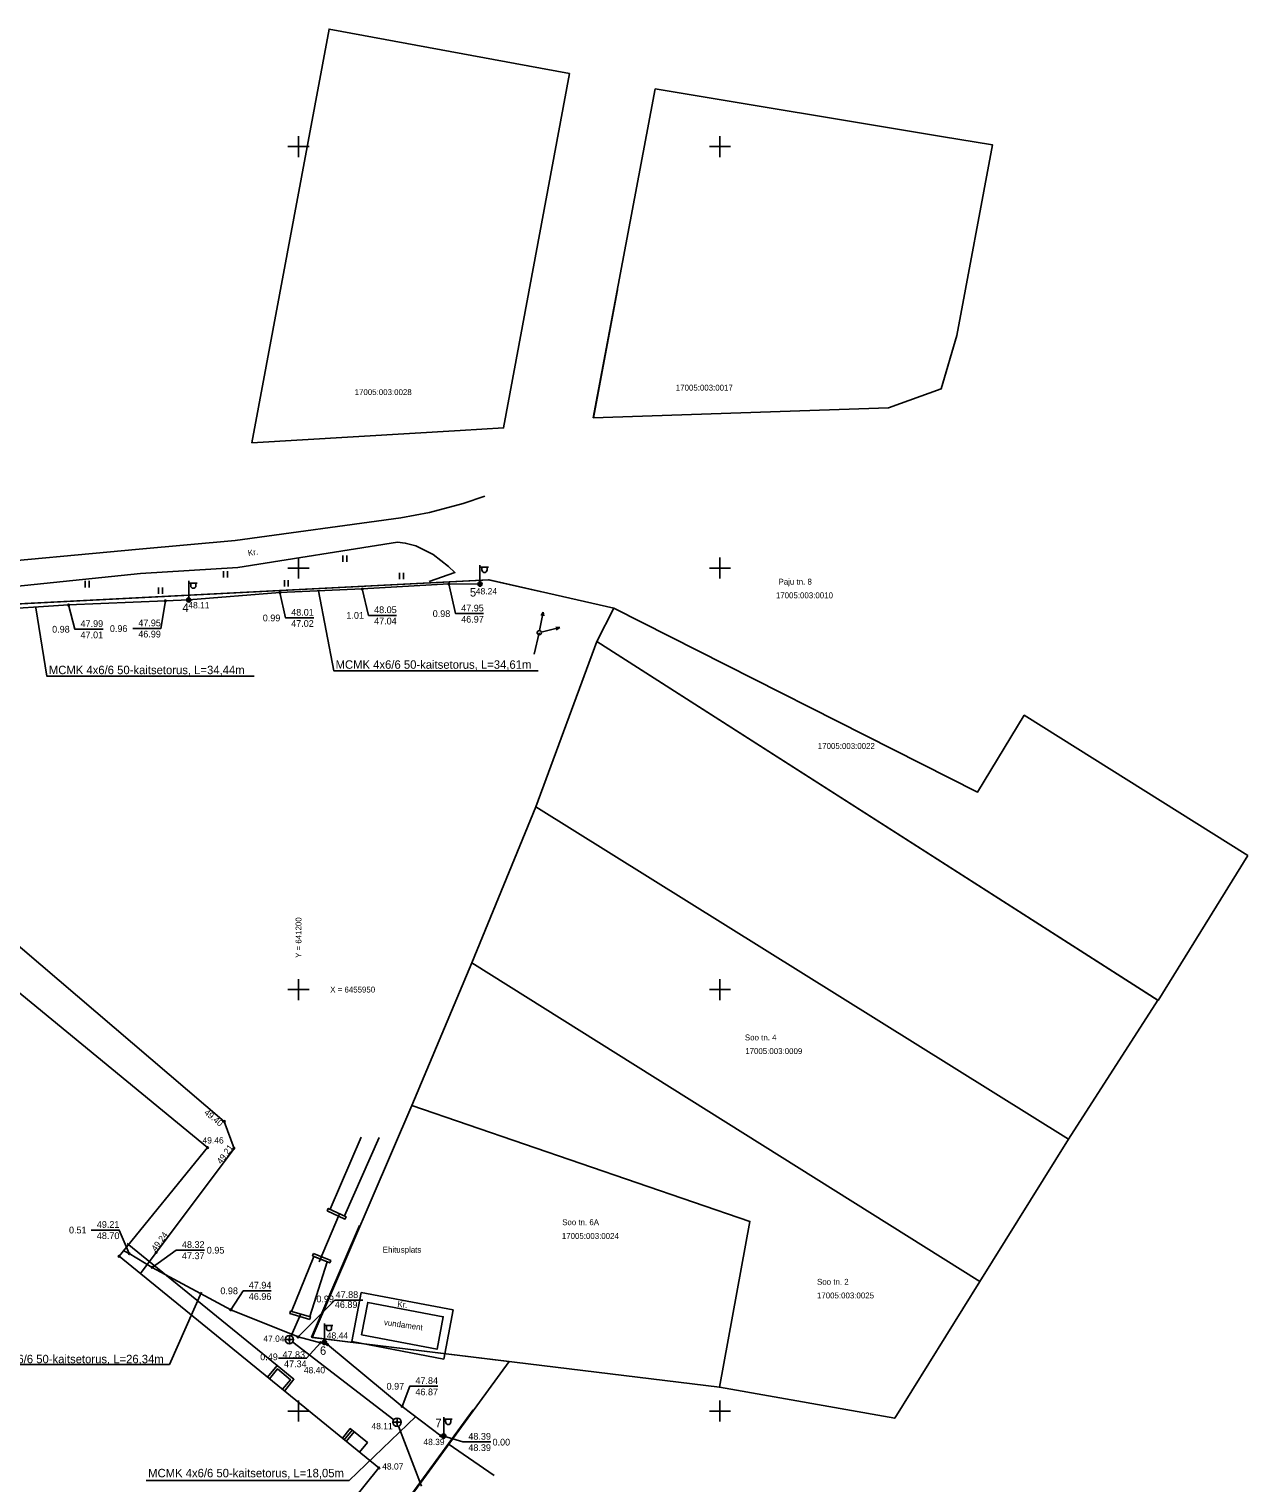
# Model space of a CAD drawing. Extents: x 640961 to 641315, y 6455779 to 6456064.
# Drawn here: x 641168 to 641312.6, y 6455891.5 to 6456064 of the extents above; entities that cross this region are included whole.
import ezdxf

# ---------------------------------------------------------------- set-up
doc = ezdxf.new("R2010")
doc.units = 0
for name, color, linetype in [('10_KKAEV', 7, 'Continuous'), ('14_MPOHULIIN', 7, 'Continuous'), ('15_MPKAABEL', 7, 'Continuous'), ('1_HOONE', 7, 'Continuous'), ('26_POST', 7, 'Continuous'), ('30_TEE', 7, 'Continuous'), ('34_VEEKOGU', 7, 'Continuous'), ('37_TRUUP', 7, 'Continuous'), ('40_PIIR', 7, 'Continuous'), ('41_HALJASTUS', 7, 'Continuous'), ('42_RELJEEF', 7, 'Continuous'), ('59_KORGUS', 7, 'Continuous'), ('62_MOOTMPUNKT', 7, 'Continuous'), ('63_VORK', 7, 'Continuous'), ('7_DTRASS', 7, 'Continuous'), ('Level 10', 7, 'Continuous'), ('Level 14', 7, 'Continuous'), ('Level 25', 7, 'Continuous'), ('Level 26', 7, 'Continuous'), ('Level 55', 7, 'Continuous'), ('Level 59', 7, 'Continuous')]:
    doc.layers.add(name, color=color, linetype=linetype)

# ---------------------------------------------------------------- blocks, each defined once
blk = doc.blocks.new('RING02')
at = {"layer": 'Level 59'}
blk.add_circle((0, 0), 0.2, dxfattribs=at)
blk = doc.blocks.new('VAPOST')
at = {"layer": '26_POST'}
for p, q in [((0, 0.5), (0, 4.5)), ((0, 4), (2, 4)), ((0.45, 3.36), (0.45, 4)), ((1.68, 3.36), (1.68, 4)), ((0, 0), (0, 0))]:
    blk.add_line(p, q, dxfattribs=at)
for radius in [0.5, 0.254]:
    blk.add_circle((0, 0), radius, dxfattribs=at)
blk.add_arc((1.07, 3.36), 0.613, 180, 0, dxfattribs=at)
blk = doc.blocks.new('KAKAEV')
at = {"layer": 'Level 10'}
for p, q in [((-1, 0), (1, 0)), ((0, -1), (0, 1))]:
    blk.add_line(p, q, dxfattribs=at)
blk.add_circle((0, 0), 1, dxfattribs=at)
blk = doc.blocks.new('PUPOST')
at = {"layer": 'Level 26'}
blk.add_circle((0, 0), 0.5, dxfattribs=at)
blk = doc.blocks.new('MPSUUN')
at = {"layer": 'Level 14'}
for p, q in [((0, 0), (0, 0)), ((0.5, 0), (5, 0)), ((5, 0), (4.1, 0.3)), ((5, 0), (4.1, -0.3))]:
    blk.add_line(p, q, dxfattribs=at)
blk = doc.blocks.new('HEIN')
at = {"layer": '41_HALJASTUS'}
for p, q in [((-0.46, 0.76), (-0.46, -0.76)), ((0.46, 0.76), (0.46, -0.76))]:
    blk.add_line(p, q, dxfattribs=at)
blk = doc.blocks.new('VKORIS')
at = {"layer": '63_VORK'}
for p, q in [((-2.5, 0), (2.5, 0)), ((0, 2.5), (0, -2.5))]:
    blk.add_line(p, q, dxfattribs=at)

msp = doc.modelspace()

# ---------------------------------------------------------------- linework, layer by layer
at = {"layer": '15_MPKAABEL'}
for points in [[(641081.28, 6455986), (641083.63, 6455988.95), (641083.8, 6455989.16), (641093.66, 6455990.18), (641109.21, 6455991.2), (641116.73, 6455992.29), (641117.2, 6455992.47), (641131.25, 6455993.19), (641142.79, 6455993.83), (641152.15, 6455994.35), (641152.59, 6455994.32), (641163.13, 6455995.03), (641172.72, 6455995.63), (641184.2, 6455996.11), (641186.98, 6455996.23), (641197.79, 6455997.11), (641207.57, 6455997.53), (641217.85, 6455998.12), (641221.53, 6455998.1)], [(641081.28, 6455986), (641083.63, 6455988.95), (641083.8, 6455989.16), (641093.66, 6455990.18), (641109.21, 6455991.2), (641116.73, 6455992.29), (641117.2, 6455992.47), (641131.25, 6455993.19), (641142.79, 6455993.83), (641152.15, 6455994.35), (641152.59, 6455994.32), (641163.13, 6455995.03), (641172.72, 6455995.63), (641184.2, 6455996.11), (641186.98, 6455996.23), (641197.79, 6455997.11), (641207.57, 6455997.53), (641217.85, 6455998.12), (641221.53, 6455998.1)], [(641217.85, 6455998.12), (641218.63, 6455994.6), (641221.96, 6455994.6)], [(641184.2, 6455996.11), (641183.66, 6455992.83), (641180.33, 6455992.83)], [(641197.79, 6455997.11), (641198.47, 6455994.09), (641201.8, 6455994.09)], [(641207.57, 6455997.53), (641208.31, 6455994.39), (641211.64, 6455994.39)], [(641172.72, 6455995.63), (641173.48, 6455992.75), (641176.81, 6455992.75)], [(641179.92, 6455918.67), (641178.73, 6455921.47), (641175.4, 6455921.47)], [(641179.26, 6455919.01), (641179.92, 6455918.67), (641182.64, 6455917.04), (641191.97, 6455912.01), (641199.95, 6455908.79), (641202.6, 6455908.11), (641203.08, 6455908.14), (641203.43, 6455907.89), (641212.28, 6455900.55), (641216.87, 6455897.06), (641217.23, 6455897.02)], [(641179.26, 6455919.01), (641179.92, 6455918.67), (641182.64, 6455917.04), (641191.97, 6455912.01), (641199.95, 6455908.79), (641202.6, 6455908.11), (641203.08, 6455908.14), (641203.43, 6455907.89), (641212.28, 6455900.55), (641216.87, 6455897.06), (641217.23, 6455897.02)], [(641182.64, 6455917.04), (641185.5, 6455919.08), (641188.84, 6455919.08)], [(641191.97, 6455912.01), (641193.44, 6455914.26), (641196.77, 6455914.26)], [(641199.95, 6455908.79), (641204.3, 6455913.14), (641207.63, 6455913.14)], [(641202.6, 6455908.11), (641200.95, 6455906.27), (641197.62, 6455906.27)], [(641212.28, 6455900.55), (641213.2, 6455902.94), (641216.53, 6455902.94)], [(641217.23, 6455897.02), (641219.48, 6455896.33), (641222.82, 6455896.33)]]:
    msp.add_lwpolyline(points, dxfattribs=at)
at = {"layer": '1_HOONE'}
for p, q in [((641197.45, 6455905.41), (641179.68, 6455919.87)), ((641206.37, 6455897.73), (641205.43, 6455896.58)), ((641206.6, 6455897.54), (641205.67, 6455896.39))]:
    msp.add_line(p, q, dxfattribs=at)
for points in [[(641077.49, 6455871.36), (641085.49, 6455881.15), (641080.95, 6455884.86), (641087.74, 6455893.18), (641092.31, 6455889.43), (641106.38, 6455906.6), (641101.84, 6455910.41), (641108.35, 6455918.39), (641112.95, 6455914.64), (641115.51, 6455917.75), (641113.43, 6455919.44), (641117.33, 6455924.31), (641119.5, 6455922.53), (641147.76, 6455957.33), (641145.97, 6455958.83), (641149.79, 6455963.67), (641189.22, 6455931.25), (641178.71, 6455918.36), (641209.53, 6455893.25), (641201.88, 6455883.77)], [(641207.49, 6455909.03), (641208.22, 6455912.89), (641217.17, 6455911.19), (641216.44, 6455907.33), (641207.49, 6455909.03)], [(641198.33, 6455902.37), (641199.46, 6455903.77), (641197.45, 6455905.41), (641196.31, 6455904.02)], [(641198.08, 6455902.58), (641199.04, 6455903.72), (641197.49, 6455904.99), (641196.54, 6455903.83)], [(641207.24, 6455895.11), (641208.18, 6455896.26), (641206.14, 6455897.92), (641205.2, 6455896.77)]]:
    msp.add_lwpolyline(points, dxfattribs=at)
at = {"layer": '26_POST'}
msp.add_line((641228.56, 6455992.34), (641227.94, 6455989.79), dxfattribs=at)
at = {"layer": '30_TEE'}
msp.add_line((641217.76, 6455896.1), (641223.21, 6455892.35), dxfattribs=at)
for points in [[(641080.44, 6456008.96), (641080.82, 6456005.35), (641081.13, 6456003.93), (641081.47, 6456003.06), (641081.97, 6456002.41), (641083.72, 6456001.2), (641086.27, 6455999.91), (641088.13, 6455999.04), (641089.05, 6455998.72), (641105.73, 6455998.66), (641123.84, 6455999.95), (641142.16, 6456000.34), (641160.62, 6456000.37), (641181.11, 6456002.24), (641192.49, 6456003.26), (641212.14, 6456005.97), (641215.53, 6456006.6), (641219.53, 6456007.66), (641222.12, 6456008.53)], [(641215.51, 6455998.43), (641218.55, 6455999.48), (641217.8, 6456000.21), (641215.98, 6456001.6), (641213.91, 6456002.63), (641212.66, 6456002.98), (641211.74, 6456003.07), (641192.8, 6456000.09), (641181.24, 6455999.36), (641160.57, 6455997.23), (641162.54, 6455996.23), (641163.71, 6455995.73)], [(641228.67, 6455997.22), (641222.55, 6455998.62), (641084.57, 6455991.57), (641075.78, 6455980.55)], [(641206.14, 6455908.19), (641201.55, 6455908.75), (641207.24, 6455922.01)], [(641207.43, 6455914.06), (641218.34, 6455911.99), (641217.24, 6455906.16), (641206.32, 6455908.24), (641207.43, 6455914.06)], [(641206.81, 6455881.1), (641220.71, 6455900.15)]]:
    msp.add_lwpolyline(points, dxfattribs=at)
at = {"layer": '34_VEEKOGU'}
for points in [[(641203.74, 6455923.93), (641207.43, 6455932.5)], [(641209.58, 6455932.46), (641205.45, 6455923.14)], [(641201.35, 6455911.2), (641203.39, 6455917.7), (641201.82, 6455918.35), (641199.15, 6455911.82)]]:
    msp.add_lwpolyline(points, dxfattribs=at)
at = {"layer": '37_TRUUP'}
msp.add_line((641204.85, 6455923.41), (641202.44, 6455917.7), dxfattribs=at)
for points in [[(641203.4, 6455923.76), (641203.52, 6455924.03), (641205.64, 6455923.05), (641205.51, 6455922.77), (641203.4, 6455923.76)], [(641201.77, 6455918.7), (641201.66, 6455918.42), (641203.7, 6455917.57), (641203.82, 6455917.85), (641201.77, 6455918.7)], [(641201.36, 6455910.87), (641198.95, 6455911.57), (641199.03, 6455911.85), (641201.44, 6455911.17), (641201.36, 6455910.87)]]:
    msp.add_lwpolyline(points, dxfattribs=at)
at = {"layer": '40_PIIR'}
msp.add_line((641235, 6456017.82), (641237.86, 6456033), dxfattribs=at)
for points in [[(641232.14, 6456058.68), (641227.22, 6456059.6), (641203.62, 6456063.95), (641194.48, 6456014.88), (641219.19, 6456016.34), (641224.33, 6456016.64)], [(641242.32, 6456056.86), (641234.96, 6456017.83), (641270, 6456019.02), (641276.26, 6456021.27), (641278.11, 6456027.58), (641282.35, 6456050.2), (641276.29, 6456051.2)], [(641312.64, 6455965.92), (641301.98, 6455948.71), (641235.39, 6455991.28), (641237.4, 6455995.23), (641280.55, 6455973.41), (641286.11, 6455982.55)], [(641235.39, 6455991.28), (641301.97, 6455948.74), (641291.37, 6455932.25), (641228.16, 6455971.68)], [(641228.16, 6455971.68), (641291.37, 6455932.25), (641280.82, 6455915.36), (641220.55, 6455953.18)]]:
    msp.add_lwpolyline(points, close=True, dxfattribs=at)
for points in [[(641191.92, 6455860.57), (641224.98, 6455905.87), (641201.63, 6455908.73), (641213.45, 6455936.25), (641220.55, 6455953.18), (641228.16, 6455971.68), (641235.39, 6455991.28), (641237.4, 6455995.23), (641222.63, 6455998.6), (641084.65, 6455991.55)], [(641280.82, 6455915.36), (641270.73, 6455899.14), (641249.93, 6455902.83), (641253.55, 6455922.5), (641213.45, 6455936.25), (641220.55, 6455953.18), (641280.82, 6455915.36)], [(641249.93, 6455902.83), (641201.63, 6455908.73), (641213.45, 6455936.25), (641253.55, 6455922.5), (641249.93, 6455902.83)]]:
    msp.add_lwpolyline(points, dxfattribs=at)
at = {"layer": '42_RELJEEF'}
msp.add_lwpolyline([(641151.67, 6455962.21), (641152.93, 6455964.44), (641155.06, 6455964.79), (641158.51, 6455962.24), (641191.19, 6455934.35), (641192.35, 6455931.16), (641181.26, 6455916.32)], dxfattribs=at)
at = {"layer": '7_DTRASS'}
for points in [[(641200.29, 6455911.53), (641199.11, 6455908.91)], [(641199.31, 6455908.16), (641211.3, 6455898.96)], [(641211.87, 6455898.2), (641214.6, 6455891.07)]]:
    msp.add_lwpolyline(points, dxfattribs=at)
at = {"layer": 'Level 25'}
for points in [[(641202.38, 6455997.3), (641204.17, 6455987.82), (641228.43, 6455987.82)], [(641168.84, 6455995.27), (641170.14, 6455987.17), (641194.73, 6455987.17)], [(641188.5, 6455914.11), (641184.69, 6455905.52), (641160.83, 6455905.52)], [(641213.93, 6455899.36), (641205.99, 6455891.75), (641181.93, 6455891.75)]]:
    msp.add_lwpolyline(points, dxfattribs=at)
at = {"layer": 'Level 55'}
for p, q in [((641217.85, 6455998.12), (641217.85, 6455998.12)), ((641221.53, 6455998.1), (641221.53, 6455998.1)), ((641184.2, 6455996.11), (641184.2, 6455996.11)), ((641186.98, 6455996.23), (641186.98, 6455996.23)), ((641197.79, 6455997.11), (641197.79, 6455997.11)), ((641207.57, 6455997.53), (641207.57, 6455997.53)), ((641172.72, 6455995.63), (641172.72, 6455995.63)), ((641191.19, 6455934.35), (641191.19, 6455934.35)), ((641189.22, 6455931.25), (641189.22, 6455931.25)), ((641192.35, 6455931.16), (641192.35, 6455931.16)), ((641178.71, 6455918.36), (641178.71, 6455918.36)), ((641179.92, 6455918.67), (641179.92, 6455918.67)), ((641183.12, 6455918.82), (641183.12, 6455918.82)), ((641182.64, 6455917.04), (641182.64, 6455917.04)), ((641191.97, 6455912.01), (641191.97, 6455912.01)), ((641198.91, 6455908.47), (641198.91, 6455908.47)), ((641199.95, 6455908.79), (641199.95, 6455908.79)), ((641202.6, 6455908.11), (641202.6, 6455908.11)), ((641203.08, 6455908.14), (641203.08, 6455908.14)), ((641203.43, 6455907.89), (641203.43, 6455907.89)), ((641212.28, 6455900.55), (641212.28, 6455900.55)), ((641211.69, 6455898.67), (641211.69, 6455898.67)), ((641216.87, 6455897.06), (641216.87, 6455897.06)), ((641217.23, 6455897.02), (641217.23, 6455897.02)), ((641209.53, 6455893.25), (641209.53, 6455893.25))]:
    msp.add_line(p, q, dxfattribs=at)

# ---------------------------------------------------------------- block references
at = {"layer": '10_KKAEV', "xscale": 0.5, "yscale": 0.5}
for p in [(641198.91, 6455908.47), (641211.69, 6455898.67)]:
    msp.add_blockref('KAKAEV', p, dxfattribs=at)
at = {"layer": '14_MPOHULIIN'}
for xscale, yscale, rotation in [(0.49999999999999994, 0.5, 78.9940665699914), (0.5, 0.5000000000000001, 14.090420691084217)]:
    msp.add_blockref('MPSUUN', (641228.56, 6455992.34), dxfattribs=dict(at, xscale=xscale, yscale=yscale, rotation=rotation))
at = {"layer": '26_POST', "xscale": 0.5, "yscale": 0.5}
for name, p in [('VAPOST', (641221.53, 6455998.1)), ('VAPOST', (641186.98, 6455996.23)), ('PUPOST', (641228.56, 6455992.34)), ('VAPOST', (641203.08, 6455908.14)), ('VAPOST', (641217.23, 6455897.02))]:
    msp.add_blockref(name, p, dxfattribs=at)
at = {"layer": '41_HALJASTUS', "xscale": 0.5, "yscale": 0.5}
for p in [(641205.49, 6456001.13), (641191.33, 6455999.27), (641212.23, 6455999.08), (641174.93, 6455998.1), (641183.62, 6455997.32), (641198.56, 6455998.2)]:
    msp.add_blockref('HEIN', p, dxfattribs=at)
at = {"layer": '62_MOOTMPUNKT', "xscale": 0.5, "yscale": 0.5}
for p in [(641207.57, 6455997.53), (641217.85, 6455998.12), (641221.53, 6455998.1), (641184.2, 6455996.11), (641186.98, 6455996.23), (641197.79, 6455997.11), (641172.72, 6455995.63), (641191.19, 6455934.35), (641189.22, 6455931.25), (641192.35, 6455931.16), (641178.71, 6455918.36), (641179.92, 6455918.67), (641183.12, 6455918.82), (641182.64, 6455917.04), (641191.97, 6455912.01), (641198.91, 6455908.47), (641199.95, 6455908.79), (641202.6, 6455908.11), (641203.08, 6455908.14), (641203.43, 6455907.89), (641212.28, 6455900.55), (641211.69, 6455898.67), (641216.87, 6455897.06), (641217.23, 6455897.02), (641209.53, 6455893.25)]:
    msp.add_blockref('RING02', p, dxfattribs=at)
at = {"layer": '63_VORK', "xscale": 0.5, "yscale": 0.5}
for p in [(641200, 6456050), (641250, 6456050), (641200, 6456000), (641250, 6456000), (641200, 6455950), (641250, 6455950), (641200, 6455900), (641250, 6455900)]:
    msp.add_blockref('VKORIS', p, dxfattribs=at)

# ---------------------------------------------------------------- texts
at = {"layer": '15_MPKAABEL'}
for s, p in [('0.99', (641195.76, 6455993.69)), ('48.01', (641199.13, 6455994.36)), ('1.01', (641205.68, 6455993.99)), ('48.05', (641208.97, 6455994.66)), ('0.98', (641215.92, 6455994.2)), ('47.95', (641219.3, 6455994.86)), ('46.97', (641219.3, 6455993.53)), ('0.98', (641170.77, 6455992.35)), ('47.99', (641174.14, 6455993.02)), ('47.01', (641174.14, 6455991.68)), ('0.96', (641177.62, 6455992.43)), ('47.95', (641180.99, 6455993.1)), ('46.99', (641180.99, 6455991.77)), ('47.02', (641199.13, 6455993.03)), ('47.04', (641208.97, 6455993.32)), ('0.51', (641172.77, 6455921.07)), ('49.21', (641176.07, 6455921.73)), ('48.70', (641176.07, 6455920.4)), ('48.32', (641186.17, 6455919.35)), ('47.37', (641186.17, 6455918.02)), ('0.95', (641189.12, 6455918.68)), ('47.94', (641194.1, 6455914.53)), ('0.98', (641190.73, 6455913.86)), ('46.96', (641194.1, 6455913.19)), ('0.99', (641202.12, 6455912.9)), ('47.88', (641204.4, 6455913.41)), ('46.89', (641204.31, 6455912.23)), ('0.49', (641195.46, 6455906.03)), ('47.83', (641198.1, 6455906.29)), ('47.34', (641198.28, 6455905.2)), ('0.97', (641210.45, 6455902.54)), ('47.84', (641213.87, 6455903.21)), ('46.87', (641213.87, 6455901.87)), ('48.39', (641220.15, 6455896.6)), ('48.39', (641220.15, 6455895.26)), ('0.00', (641223.02, 6455895.91))]:
    msp.add_text(s, height=0.8, dxfattribs=at).set_placement(p)
at = {"layer": '30_TEE'}
for rotation, p in [(8.4656, (641194.05, 6456001.43)), (352.7698, (641211.7, 6455912.37))]:
    msp.add_text('Kr.', height=0.7, rotation=rotation, dxfattribs=at).set_placement(p)
at = {"layer": '40_PIIR'}
for s, p in [('17005:003:0017', (641244.76, 6456021.06)), ('17005:003:0028', (641206.66, 6456020.53)), ('Paju tn. 8', (641256.95, 6455998.04)), ('17005:003:0010', (641256.64, 6455996.42)), ('17005:003:0022', (641261.61, 6455978.55)), ('Soo tn. 4', (641252.96, 6455943.97)), ('17005:003:0009', (641253, 6455942.35)), ('Soo tn. 6A', (641231.28, 6455922.05)), ('17005:003:0024', (641231.24, 6455920.42)), ('Soo tn. 2', (641261.52, 6455914.98)), ('17005:003:0025', (641261.51, 6455913.36))]:
    msp.add_text(s, height=0.7, dxfattribs=at).set_placement(p)
at = {"layer": '59_KORGUS'}
for s, p in [('48.24', (641221.04, 6455996.88)), ('48.11', (641186.93, 6455995.22)), ('49.46', (641188.61, 6455931.74)), ('47.04', (641195.83, 6455908.21)), ('48.44', (641203.36, 6455908.58)), ('48.40', (641200.64, 6455904.48)), ('48.11', (641208.66, 6455897.84)), ('48.39', (641214.82, 6455895.96)), ('48.07', (641209.93, 6455893.06))]:
    msp.add_text(s, height=0.75, dxfattribs=at).set_placement(p)
for s, rotation, p in [('49.40', 320.5544, (641188.73, 6455935.3)), ('49.21', 54.1358, (641190.84, 6455929.24)), ('49.24', 53.7777, (641183.07, 6455918.88))]:
    msp.add_text(s, height=0.75, rotation=rotation, dxfattribs=at).set_placement(p)
at = {"layer": '63_VORK'}
msp.add_text(' Y = 641200', height=0.7, rotation=90, dxfattribs=at).set_placement((641200.35, 6455953.5))
msp.add_text(' X = 6455950', height=0.7, dxfattribs=at).set_placement((641203.5, 6455949.65))
at = {"layer": 'Level 25'}
for s, height, p in [('5', 1, (641220.33, 6455996.63)), ('4', 1, (641186.22, 6455994.81)), ('MCMK 4x6/6 50-kaitsetorus, L=34,61m', 1, (641204.4, 6455988.06)), ('MCMK 4x6/6 50-kaitsetorus, L=34,44m', 1, (641170.38, 6455987.42)), ('Ehitusplats', 0.7, (641209.99, 6455918.79)), ('MCMK 4x6/6 50-kaitsetorus, L=26,34m', 1, (641160.78, 6455905.67)), ('6', 1, (641202.54, 6455906.67)), ('7', 1, (641216.23, 6455898.08)), ('MCMK 4x6/6 50-kaitsetorus, L=18,05m', 1, (641182.16, 6455892.14))]:
    msp.add_text(s, height=height, dxfattribs=at).set_placement(p)
msp.add_text('vundament', height=0.7, rotation=351.8699, dxfattribs=at).set_placement((641210.1, 6455910.21))

doc.saveas('drawing.dxf')
